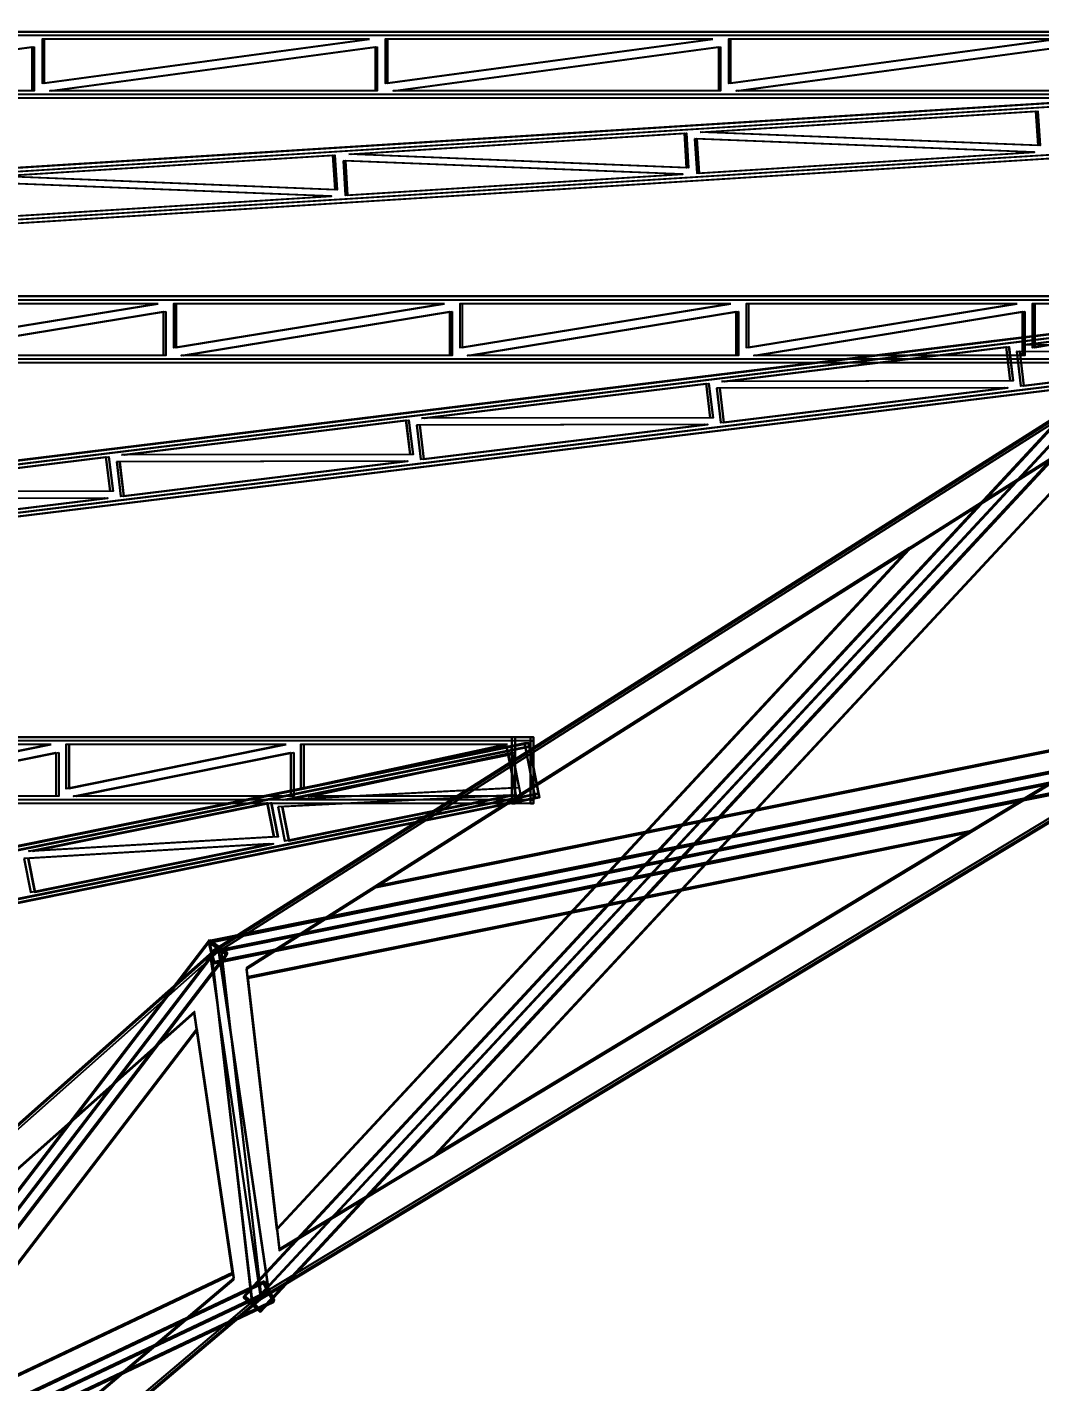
# Model space of a CAD drawing. Header units: millimetres. Extents: x -84906 to 117550, y -3000 to 338000.
# Drawn here: x -15471 to -9979, y 32387 to 39728 of the extents above; entities that cross this region are included whole.
import ezdxf

# ---------------------------------------------------------------- set-up
doc = ezdxf.new("R2010")
doc.units = ezdxf.units.MM
doc.layers.add('D-STR-DIM', color=7, linetype='Continuous', lineweight=13)
doc.layers.add('D-STR-STRC', color=7, linetype='Continuous', lineweight=25)
doc.styles.add('OpenSansCondensed-Light', font='OpenSansCondensed-Light.ttf')
doc.styles.add('TOWER_UNICODE', font='Arial Unicode.ttf')
doc.dimstyles.new('EZDXF', dxfattribs={"dimtxt": 0.25, "dimasz": 0.175, "dimexe": 0.375, "dimexo": 0.125, "dimgap": 0.1, "dimtad": 1, "dimlfac": 100, "dimzin": 12, "dimdsep": 46, "dimtxsty": 'OpenSansCondensed-Light', "dimblk": 'ARCHTICK', "dimcen": 2.5, "dimazin": 3, "dimtfac": 0.5, "dimtmove": 2, "dimatfit": 3})

# ---------------------------------------------------------------- blocks, each defined once
blk = doc.blocks.new('_ARCHTICK')
at = {"color": 0, "linetype": 'BYBLOCK', "const_width": 0.15}
blk.add_lwpolyline([(-0.5, -0.5), (0.5, 0.5)], dxfattribs=at)

msp = doc.modelspace()

# ---------------------------------------------------------------- linework, layer by layer
at = {"layer": 'D-STR-STRC'}
for points in [[(-27131.1, 38238.6), (-4260.1, 39671.9)], [(-27131.1, 38238.6), (-4260.1, 39671.9)], [(-27129.9, 38218.6), (-4258.9, 39652)], [(-27129.9, 38218.6), (-4258.9, 39652)], [(-27118.3, 38238.6), (-4247.4, 39671.9)], [(-27118.3, 38238.6), (-4247.4, 39671.9)], [(-27117.1, 38218.6), (-4246.1, 39652)], [(-27117.1, 38218.6), (-4246.1, 39652)], [(-4250.1, 39702.2), (-26584.6, 39702.2)], [(-4250.1, 39702.2), (-26584.6, 39702.2)], [(-4250.1, 39682.2), (-26584.6, 39682.2)], [(-4250.1, 39682.2), (-26584.6, 39682.2)], [(-4238.7, 39702.2), (-26573.1, 39702.2)], [(-4238.7, 39702.2), (-26573.1, 39702.2)], [(-4238.7, 39682.2), (-26573.1, 39682.2)], [(-4238.7, 39682.2), (-26573.1, 39682.2)], [(-27113.7, 37959.1), (-4242.8, 39392.5)], [(-27113.7, 37959.1), (-4242.8, 39392.5)], [(-27112.5, 37939.2), (-4241.5, 39372.5)], [(-27112.5, 37939.2), (-4241.5, 39372.5)], [(-27100.9, 37959.1), (-4230, 39392.5)], [(-27100.9, 37959.1), (-4230, 39392.5)], [(-27099.7, 37939.2), (-4228.7, 39372.5)], [(-27099.7, 37939.2), (-4228.7, 39372.5)], [(-4250.1, 39362.2), (-26584.6, 39362.2)], [(-4250.1, 39362.2), (-26584.6, 39362.2)], [(-4238.7, 39362.2), (-26573.1, 39362.2)], [(-4238.7, 39362.2), (-26573.1, 39362.2)], [(-4250.1, 39342.2), (-26584.6, 39342.2)], [(-4250.1, 39342.2), (-26584.6, 39342.2)], [(-4238.7, 39342.2), (-26573.1, 39342.2)], [(-4238.7, 39342.2), (-26573.1, 39342.2)], [(-8495.9, 38268.9), (-27122.4, 38268.9)], [(-8495.9, 38268.9), (-27122.4, 38268.9)], [(-8495.9, 38248.9), (-27122.4, 38248.9)], [(-8495.9, 38248.9), (-27122.4, 38248.9)], [(-8481.8, 38268.9), (-27108.4, 38268.9)], [(-8481.8, 38268.9), (-27108.4, 38268.9)], [(-8481.8, 38248.9), (-27108.4, 38248.9)], [(-8481.8, 38248.9), (-27108.4, 38248.9)], [(-28036.6, 35848.9), (-8515.8, 38237.8)], [(-28036.6, 35848.9), (-8515.8, 38237.8)], [(-28034.2, 35829.1), (-8513.4, 38217.9)], [(-28034.2, 35829.1), (-8513.4, 38217.9)], [(-28018.6, 35848.9), (-8497.9, 38237.8)], [(-28018.6, 35848.9), (-8497.9, 38237.8)], [(-28016.2, 35829.1), (-8495.5, 38217.9)], [(-28016.2, 35829.1), (-8495.5, 38217.9)], [(-28003.1, 35570.9), (-8482.3, 37959.8)], [(-28003.1, 35570.9), (-8482.3, 37959.8)], [(-27985.1, 35570.9), (-8464.3, 37959.8)], [(-27985.1, 35570.9), (-8464.3, 37959.8)], [(-28000.7, 35551.1), (-8479.9, 37940)], [(-28000.7, 35551.1), (-8479.9, 37940)], [(-27982.7, 35551.1), (-8461.9, 37940)], [(-27982.7, 35551.1), (-8461.9, 37940)], [(-8495.9, 37928.9), (-27122.4, 37928.9)], [(-8495.9, 37928.9), (-27122.4, 37928.9)], [(-8495.9, 37908.9), (-27122.4, 37908.9)], [(-8495.9, 37908.9), (-27122.4, 37908.9)], [(-8481.8, 37928.9), (-27108.4, 37928.9)], [(-8481.8, 37928.9), (-27108.4, 37928.9)], [(-8481.8, 37908.9), (-27108.4, 37908.9)], [(-8481.8, 37908.9), (-27108.4, 37908.9)], [(-14295.7, 32842.1), (-9674.8, 37810.9)], [(-9674.2, 37815.5), (-14295.1, 32846.7)], [(-14294.5, 32851.3), (-9673.6, 37820.1)], [(-9673, 37824.7), (-14294, 32855.9)], [(-14470.8, 34714.6), (-9628.9, 37779.3)], [(-9628.9, 37779.3), (-14470.8, 34714.6)], [(-14468.5, 34695.5), (-9626.9, 37760.3)], [(-9626.9, 37760.3), (-14468.5, 34695.5)], [(-14205.8, 32765.1), (-9584.8, 37733.9)], [(-9584.3, 37738.5), (-14205.2, 32769.7)], [(-14204.6, 32774.3), (-9583.7, 37743.2)], [(-9583.1, 37747.8), (-14204, 32778.9)], [(-29302.9, 32502.7), (-12774.6, 35847.1)], [(-29302.9, 32502.7), (-12774.6, 35847.1)], [(-29299, 32483), (-12770.8, 35827.5)], [(-29299, 32483), (-12770.8, 35827.5)], [(-29278.2, 32502.7), (-12749.9, 35847.1)], [(-29278.2, 32502.7), (-12749.9, 35847.1)], [(-29274.3, 32483), (-12746.1, 35827.5)], [(-29274.3, 32483), (-12746.1, 35827.5)], [(-12742.2, 35880), (-28018.5, 35880)], [(-12742.2, 35880), (-28018.5, 35880)], [(-12742.2, 35860), (-28018.5, 35860)], [(-12742.2, 35860), (-28018.5, 35860)], [(-12724.5, 35880), (-28000.8, 35880)], [(-12724.5, 35880), (-28000.8, 35880)], [(-12724.5, 35860), (-28000.8, 35860)], [(-12724.5, 35860), (-28000.8, 35860)], [(-12871.4, 35827.5), (-12774.6, 35847.1)], [(-12871.4, 35827.5), (-12774.6, 35847.1)], [(-12846.7, 35827.5), (-12749.9, 35847.1)], [(-12846.7, 35827.5), (-12749.9, 35847.1)], [(-12742.2, 35880), (-12841.7, 35880)], [(-12742.2, 35880), (-12841.7, 35880)], [(-12724.5, 35880), (-12824, 35880)], [(-12724.5, 35880), (-12824, 35880)], [(-9421.9, 35784), (-14484.6, 34763.9)], [(-14484, 34768.5), (-9421.3, 35788.6)], [(-9420.7, 35793.2), (-14483.4, 34773.1)], [(-14482.8, 34777.7), (-9420.1, 35797.8)], [(-14252.1, 32829.5), (-9410.1, 35753.7)], [(-9410.1, 35753.7), (-14252.1, 32829.5)], [(-14458.1, 34656), (-9395.4, 35676.1)], [(-9394.8, 35680.7), (-14457.5, 34660.6)], [(-14456.9, 34665.3), (-9394.2, 35685.3)], [(-14249.9, 32810.5), (-9408, 35734.6)], [(-9408, 35734.6), (-14249.9, 32810.5)], [(-9396, 35671.5), (-14458.7, 34651.4)], [(-29248.9, 32228.1), (-12720.6, 35572.5)], [(-29248.9, 32228.1), (-12720.6, 35572.5)], [(-29245, 32208.5), (-12716.7, 35552.9)], [(-29245, 32208.5), (-12716.7, 35552.9)], [(-29224.1, 32228.1), (-12695.9, 35572.5)], [(-29224.1, 32228.1), (-12695.9, 35572.5)], [(-29220.3, 32208.5), (-12692, 35552.9)], [(-29220.3, 32208.5), (-12692, 35552.9)], [(-12742.2, 35540), (-28018.5, 35540)], [(-12742.2, 35540), (-28018.5, 35540)], [(-12724.5, 35540), (-28000.8, 35540)], [(-12724.5, 35540), (-28000.8, 35540)], [(-12813.5, 35533.3), (-12716.7, 35552.9)], [(-12813.5, 35533.3), (-12716.7, 35552.9)], [(-12788.7, 35533.3), (-12692, 35552.9)], [(-12788.7, 35533.3), (-12692, 35552.9)], [(-12742.2, 35520), (-28018.5, 35520)], [(-12742.2, 35520), (-28018.5, 35520)], [(-12724.5, 35520), (-28000.8, 35520)], [(-12724.5, 35520), (-28000.8, 35520)], [(-12742.2, 35520), (-12841.7, 35520)], [(-12742.2, 35520), (-12841.7, 35520)], [(-12724.5, 35520), (-12824, 35520)], [(-12724.5, 35520), (-12824, 35520)], [(-19268.7, 30456.7), (-14434.9, 34740.4)], [(-14434.9, 34740.4), (-19268.7, 30456.7)], [(-19043.6, 28816.3), (-14484.7, 34767.5)], [(-14483.9, 34772.3), (-19042.8, 28821.1)], [(-19042, 28825.9), (-14483.1, 34777.1)], [(-14482.3, 34781.8), (-19041.2, 28830.6)], [(-14478.9, 34700.7), (-14434.8, 34739.7)], [(-14434.8, 34739.7), (-14478.9, 34700.7)], [(-14478.9, 34700.5), (-14434.8, 34739.5)], [(-14434.8, 34739.5), (-14478.9, 34700.5)], [(-14470.7, 34713.9), (-14420.6, 34745.6)], [(-14420.6, 34745.6), (-14470.7, 34713.9)], [(-14470.7, 34713.7), (-14420.5, 34745.4)], [(-14420.5, 34745.4), (-14470.7, 34713.7)], [(-19265.6, 30437.8), (-14432.1, 34721.5)], [(-14432.1, 34721.5), (-19265.6, 30437.8)], [(-18946.4, 28747.7), (-14387.6, 34698.9)], [(-14386.8, 34703.7), (-18945.7, 28752.5)], [(-18944.9, 28757.3), (-14386, 34708.5)], [(-14385.2, 34713.3), (-18944.1, 28762.1)], [(-14188.5, 32920.2), (-19297.1, 30500.9)], [(-19296.4, 30505.7), (-14187.7, 32925)], [(-14187, 32929.8), (-19295.6, 30510.5)], [(-19294.8, 30515.3), (-14186.2, 32934.5)], [(-18996.9, 28808.1), (-14162.9, 32894.9)], [(-14162.9, 32894.9), (-18996.9, 28808.1)], [(-14134, 32817.4), (-19242.6, 30398.2)], [(-19241.8, 30402.9), (-14133.2, 32822.2)], [(-14132.4, 32827), (-19241, 30407.7)], [(-19240.2, 30412.5), (-14131.6, 32831.8)], [(-18993.8, 28789.2), (-14160.1, 32876)], [(-14160.1, 32876), (-18993.8, 28789.2)], [(-14250, 32811.4), (-14199.9, 32841.6)], [(-14199.9, 32841.6), (-14250, 32811.4)], [(-14250, 32811.1), (-14199.8, 32841.4)], [(-14199.8, 32841.4), (-14250, 32811.1)], [(-14204.3, 32839.6), (-14160.2, 32876.8)], [(-14160.2, 32876.8), (-14204.3, 32839.6)], [(-14204.2, 32839.4), (-14160.2, 32876.6)], [(-14160.2, 32876.6), (-14204.2, 32839.4)]]:
    msp.add_lwpolyline(points, dxfattribs=at)
for points in [[(-27131.1, 38238.6), (-27112.5, 37939.2), (-4241.5, 39372.5), (-4260.1, 39671.9)], [(-27131.1, 38238.6), (-27112.5, 37939.2), (-4241.5, 39372.5), (-4260.1, 39671.9)], [(-27129.7, 38238.6), (-27111.1, 37939.2), (-4240.2, 39372.5), (-4258.8, 39671.9)], [(-27129.7, 38238.6), (-27111.1, 37939.2), (-4240.2, 39372.5), (-4258.8, 39671.9)], [(-27119.7, 38238.6), (-27101.1, 37939.2), (-4230.1, 39372.5), (-4248.7, 39671.9)], [(-27119.7, 38238.6), (-27101.1, 37939.2), (-4230.1, 39372.5), (-4248.7, 39671.9)], [(-27118.3, 38238.6), (-27099.7, 37939.2), (-4228.7, 39372.5), (-4247.4, 39671.9)], [(-27118.3, 38238.6), (-27099.7, 37939.2), (-4228.7, 39372.5), (-4247.4, 39671.9)], [(-4250.1, 39702.2), (-4250.1, 39342.2), (-26584.6, 39342.2), (-26584.6, 39702.2)], [(-4250.1, 39702.2), (-4250.1, 39342.2), (-26584.6, 39342.2), (-26584.6, 39702.2)], [(-4249.1, 39702.2), (-4249.1, 39342.2), (-26583.5, 39342.2), (-26583.5, 39702.2)], [(-4249.1, 39702.2), (-4249.1, 39342.2), (-26583.5, 39342.2), (-26583.5, 39702.2)], [(-4239.8, 39702.2), (-4239.8, 39342.2), (-26574.2, 39342.2), (-26574.2, 39702.2)], [(-4239.8, 39702.2), (-4239.8, 39342.2), (-26574.2, 39342.2), (-26574.2, 39702.2)], [(-4238.7, 39702.2), (-4238.7, 39342.2), (-26573.1, 39342.2), (-26573.1, 39702.2)], [(-4238.7, 39702.2), (-4238.7, 39342.2), (-26573.1, 39342.2), (-26573.1, 39702.2)], [(-13625.5, 39662.2), (-15389.9, 39662.2), (-15389.9, 39424.2)], [(-13625.5, 39662.2), (-15389.9, 39662.2), (-15389.9, 39424.2)], [(-13624.5, 39662.2), (-15388.9, 39662.2), (-15388.9, 39424.2)], [(-13624.5, 39662.2), (-15388.9, 39662.2), (-15388.9, 39424.2)], [(-13615.1, 39662.2), (-15379.5, 39662.2), (-15379.5, 39424.2)], [(-13615.1, 39662.2), (-15379.5, 39662.2), (-15379.5, 39424.2)], [(-13614.1, 39662.2), (-15378.5, 39662.2), (-15378.5, 39424.2)], [(-13614.1, 39662.2), (-15378.5, 39662.2), (-15378.5, 39424.2)], [(-11764.3, 39662.2), (-13528.7, 39662.2), (-13528.7, 39424.2)], [(-11764.3, 39662.2), (-13528.7, 39662.2), (-13528.7, 39424.2)], [(-11763.3, 39662.2), (-13527.7, 39662.2), (-13527.7, 39424.2)], [(-11763.3, 39662.2), (-13527.7, 39662.2), (-13527.7, 39424.2)], [(-11753.9, 39662.2), (-13518.3, 39662.2), (-13518.3, 39424.2)], [(-11753.9, 39662.2), (-13518.3, 39662.2), (-13518.3, 39424.2)], [(-11752.9, 39662.2), (-13517.3, 39662.2), (-13517.3, 39424.2)], [(-11752.9, 39662.2), (-13517.3, 39662.2), (-13517.3, 39424.2)], [(-9903.1, 39662.2), (-11667.5, 39662.2), (-11667.5, 39424.2)], [(-9903.1, 39662.2), (-11667.5, 39662.2), (-11667.5, 39424.2)], [(-9902.1, 39662.2), (-11666.5, 39662.2), (-11666.5, 39424.2)], [(-9902.1, 39662.2), (-11666.5, 39662.2), (-11666.5, 39424.2)], [(-9892.7, 39662.2), (-11657.1, 39662.2), (-11657.1, 39424.2)], [(-9892.7, 39662.2), (-11657.1, 39662.2), (-11657.1, 39424.2)], [(-9891.7, 39662.2), (-11656.1, 39662.2), (-11656.1, 39424.2)], [(-9891.7, 39662.2), (-11656.1, 39662.2), (-11656.1, 39424.2)], [(-15444.8, 39620.2), (-15444.8, 39382.2), (-17209.2, 39382.2)], [(-15444.8, 39620.2), (-15444.8, 39382.2), (-17209.2, 39382.2)], [(-15443.8, 39620.2), (-15443.8, 39382.2), (-17208.2, 39382.2)], [(-15443.8, 39620.2), (-15443.8, 39382.2), (-17208.2, 39382.2)], [(-15434.4, 39620.2), (-15434.4, 39382.2), (-17198.8, 39382.2)], [(-15434.4, 39620.2), (-15434.4, 39382.2), (-17198.8, 39382.2)], [(-15433.4, 39620.2), (-15433.4, 39382.2), (-17197.8, 39382.2)], [(-15433.4, 39620.2), (-15433.4, 39382.2), (-17197.8, 39382.2)], [(-13583.6, 39620.2), (-13583.6, 39382.2), (-15348, 39382.2)], [(-13583.6, 39620.2), (-13583.6, 39382.2), (-15348, 39382.2)], [(-13582.6, 39620.2), (-13582.6, 39382.2), (-15347, 39382.2)], [(-13582.6, 39620.2), (-13582.6, 39382.2), (-15347, 39382.2)], [(-13573.2, 39620.2), (-13573.2, 39382.2), (-15337.6, 39382.2)], [(-13573.2, 39620.2), (-13573.2, 39382.2), (-15337.6, 39382.2)], [(-13572.2, 39620.2), (-13572.2, 39382.2), (-15336.6, 39382.2)], [(-13572.2, 39620.2), (-13572.2, 39382.2), (-15336.6, 39382.2)], [(-11722.4, 39620.2), (-11722.4, 39382.2), (-13486.8, 39382.2)], [(-11722.4, 39620.2), (-11722.4, 39382.2), (-13486.8, 39382.2)], [(-11721.4, 39620.2), (-11721.4, 39382.2), (-13485.8, 39382.2)], [(-11721.4, 39620.2), (-11721.4, 39382.2), (-13485.8, 39382.2)], [(-11712, 39620.2), (-11712, 39382.2), (-13476.4, 39382.2)], [(-11712, 39620.2), (-11712, 39382.2), (-13476.4, 39382.2)], [(-11711, 39620.2), (-11711, 39382.2), (-13475.4, 39382.2)], [(-11711, 39620.2), (-11711, 39382.2), (-13475.4, 39382.2)], [(-9861.2, 39620.2), (-9861.2, 39382.2), (-11625.6, 39382.2)], [(-9861.2, 39620.2), (-9861.2, 39382.2), (-11625.6, 39382.2)], [(-9860.2, 39620.2), (-9860.2, 39382.2), (-11624.6, 39382.2)], [(-9860.2, 39620.2), (-9860.2, 39382.2), (-11624.6, 39382.2)], [(-9850.8, 39620.2), (-9850.8, 39382.2), (-11615.2, 39382.2)], [(-9850.8, 39620.2), (-9850.8, 39382.2), (-11615.2, 39382.2)], [(-9849.8, 39620.2), (-9849.8, 39382.2), (-11614.2, 39382.2)], [(-9849.8, 39620.2), (-9849.8, 39382.2), (-11614.2, 39382.2)], [(-11821.1, 39158), (-10002.7, 39272), (-9991.1, 39085.3)], [(-11821.1, 39158), (-10002.7, 39272), (-9991.1, 39085.3)], [(-11819.8, 39158), (-10001.4, 39272), (-9989.8, 39085.3)], [(-11819.8, 39158), (-10001.4, 39272), (-9989.8, 39085.3)], [(-11809.7, 39158), (-9991.3, 39272), (-9979.7, 39085.3)], [(-11809.7, 39158), (-9991.3, 39272), (-9979.7, 39085.3)], [(-11808.4, 39158), (-9990, 39272), (-9978.4, 39085.3)], [(-11808.4, 39158), (-9990, 39272), (-9978.4, 39085.3)], [(-13727.1, 39038.6), (-11908.7, 39152.5), (-11897, 38965.9)], [(-13727.1, 39038.6), (-11908.7, 39152.5), (-11897, 38965.9)], [(-13725.7, 39038.6), (-11907.3, 39152.5), (-11895.7, 38965.9)], [(-13725.7, 39038.6), (-11907.3, 39152.5), (-11895.7, 38965.9)], [(-13715.7, 39038.6), (-11897.2, 39152.5), (-11885.6, 38965.9)], [(-13715.7, 39038.6), (-11897.2, 39152.5), (-11885.6, 38965.9)], [(-13714.3, 39038.6), (-11895.9, 39152.5), (-11884.3, 38965.9)], [(-13714.3, 39038.6), (-11895.9, 39152.5), (-11884.3, 38965.9)], [(-11851.9, 39123), (-11840.3, 38936.4), (-10021.9, 39050.3)], [(-11851.9, 39123), (-11840.3, 38936.4), (-10021.9, 39050.3)], [(-11850.6, 39123), (-11838.9, 38936.4), (-10020.5, 39050.3)], [(-11850.6, 39123), (-11838.9, 38936.4), (-10020.5, 39050.3)], [(-11840.5, 39123), (-11828.9, 38936.4), (-10010.5, 39050.3)], [(-11840.5, 39123), (-11828.9, 38936.4), (-10010.5, 39050.3)], [(-11839.1, 39123), (-11827.5, 38936.4), (-10009.1, 39050.3)], [(-11839.1, 39123), (-11827.5, 38936.4), (-10009.1, 39050.3)], [(-15633, 38919.1), (-13814.6, 39033.1), (-13803, 38846.4)], [(-15633, 38919.1), (-13814.6, 39033.1), (-13803, 38846.4)], [(-15631.6, 38919.1), (-13813.2, 39033.1), (-13801.6, 38846.4)], [(-15631.6, 38919.1), (-13813.2, 39033.1), (-13801.6, 38846.4)], [(-15621.6, 38919.1), (-13803.2, 39033.1), (-13791.6, 38846.4)], [(-15621.6, 38919.1), (-13803.2, 39033.1), (-13791.6, 38846.4)], [(-15620.2, 38919.1), (-13801.8, 39033.1), (-13790.2, 38846.4)], [(-15620.2, 38919.1), (-13801.8, 39033.1), (-13790.2, 38846.4)], [(-13757.8, 39003.6), (-13746.2, 38816.9), (-11927.8, 38930.9)], [(-13757.8, 39003.6), (-13746.2, 38816.9), (-11927.8, 38930.9)], [(-13756.5, 39003.6), (-13744.9, 38816.9), (-11926.5, 38930.9)], [(-13756.5, 39003.6), (-13744.9, 38816.9), (-11926.5, 38930.9)], [(-13746.4, 39003.6), (-13734.8, 38816.9), (-11916.4, 38930.9)], [(-13746.4, 39003.6), (-13734.8, 38816.9), (-11916.4, 38930.9)], [(-13745.1, 39003.6), (-13733.4, 38816.9), (-11915, 38930.9)], [(-13745.1, 39003.6), (-13733.4, 38816.9), (-11915, 38930.9)], [(-15663.7, 38884.1), (-15652.1, 38697.5), (-13833.7, 38811.4)], [(-15663.7, 38884.1), (-15652.1, 38697.5), (-13833.7, 38811.4)], [(-15662.4, 38884.1), (-15650.8, 38697.5), (-13832.4, 38811.4)], [(-15662.4, 38884.1), (-15650.8, 38697.5), (-13832.4, 38811.4)], [(-15652.3, 38884.1), (-15640.7, 38697.5), (-13822.3, 38811.4)], [(-15652.3, 38884.1), (-15640.7, 38697.5), (-13822.3, 38811.4)], [(-15651, 38884.1), (-15639.4, 38697.5), (-13821, 38811.4)], [(-15651, 38884.1), (-15639.4, 38697.5), (-13821, 38811.4)], [(-8495.9, 38268.9), (-8495.9, 37908.9), (-27122.4, 37908.9), (-27122.4, 38268.9)], [(-8495.9, 38268.9), (-8495.9, 37908.9), (-27122.4, 37908.9), (-27122.4, 38268.9)], [(-8494.7, 38268.9), (-8494.7, 37908.9), (-27121.2, 37908.9), (-27121.2, 38268.9)], [(-8494.7, 38268.9), (-8494.7, 37908.9), (-27121.2, 37908.9), (-27121.2, 38268.9)], [(-8483.1, 38268.9), (-8483.1, 37908.9), (-27109.6, 37908.9), (-27109.6, 38268.9)], [(-8483.1, 38268.9), (-8483.1, 37908.9), (-27109.6, 37908.9), (-27109.6, 38268.9)], [(-8481.8, 38268.9), (-8481.8, 37908.9), (-27108.4, 37908.9), (-27108.4, 38268.9)], [(-8481.8, 38268.9), (-8481.8, 37908.9), (-27108.4, 37908.9), (-27108.4, 38268.9)], [(-28036.6, 35848.9), (-28000.7, 35551.1), (-8479.9, 37940), (-8515.8, 38237.8)], [(-28036.6, 35848.9), (-28000.7, 35551.1), (-8479.9, 37940), (-8515.8, 38237.8)], [(-28034.7, 35848.9), (-27998.8, 35551.1), (-8478, 37940), (-8513.9, 38237.8)], [(-28034.7, 35848.9), (-27998.8, 35551.1), (-8478, 37940), (-8513.9, 38237.8)], [(-28020.5, 35848.9), (-27984.6, 35551.1), (-8463.9, 37940), (-8499.8, 38237.8)], [(-28020.5, 35848.9), (-27984.6, 35551.1), (-8463.9, 37940), (-8499.8, 38237.8)], [(-28018.6, 35848.9), (-27982.7, 35551.1), (-8461.9, 37940), (-8497.9, 38237.8)], [(-28018.6, 35848.9), (-27982.7, 35551.1), (-8461.9, 37940), (-8497.9, 38237.8)], [(-14774.1, 38228.9), (-16229.6, 38228.9), (-16229.6, 37990.9)], [(-14774.1, 38228.9), (-16229.6, 38228.9), (-16229.6, 37990.9)], [(-14772.8, 38228.9), (-16228.3, 38228.9), (-16228.3, 37990.9)], [(-14772.8, 38228.9), (-16228.3, 38228.9), (-16228.3, 37990.9)], [(-14761.2, 38228.9), (-16216.7, 38228.9), (-16216.7, 37990.9)], [(-14761.2, 38228.9), (-16216.7, 38228.9), (-16216.7, 37990.9)], [(-14760, 38228.9), (-16215.5, 38228.9), (-16215.5, 37990.9)], [(-14760, 38228.9), (-16215.5, 38228.9), (-16215.5, 37990.9)], [(-14732.2, 38186.9), (-14732.2, 37948.9), (-16187.7, 37948.9)], [(-14732.2, 38186.9), (-14732.2, 37948.9), (-16187.7, 37948.9)], [(-14730.9, 38186.9), (-14730.9, 37948.9), (-16186.4, 37948.9)], [(-14730.9, 38186.9), (-14730.9, 37948.9), (-16186.4, 37948.9)], [(-14719.3, 38186.9), (-14719.3, 37948.9), (-16174.9, 37948.9)], [(-14719.3, 38186.9), (-14719.3, 37948.9), (-16174.9, 37948.9)], [(-14718.1, 38186.9), (-14718.1, 37948.9), (-16173.6, 37948.9)], [(-14718.1, 38186.9), (-14718.1, 37948.9), (-16173.6, 37948.9)], [(-13221.8, 38228.9), (-14677.4, 38228.9), (-14677.4, 37990.9)], [(-13221.8, 38228.9), (-14677.4, 38228.9), (-14677.4, 37990.9)], [(-13220.6, 38228.9), (-14676.1, 38228.9), (-14676.1, 37990.9)], [(-13220.6, 38228.9), (-14676.1, 38228.9), (-14676.1, 37990.9)], [(-13209, 38228.9), (-14664.5, 38228.9), (-14664.5, 37990.9)], [(-13209, 38228.9), (-14664.5, 38228.9), (-14664.5, 37990.9)], [(-13207.8, 38228.9), (-14663.3, 38228.9), (-14663.3, 37990.9)], [(-13207.8, 38228.9), (-14663.3, 38228.9), (-14663.3, 37990.9)], [(-13180, 38186.9), (-13180, 37948.9), (-14635.5, 37948.9)], [(-13180, 38186.9), (-13180, 37948.9), (-14635.5, 37948.9)], [(-13178.7, 38186.9), (-13178.7, 37948.9), (-14634.2, 37948.9)], [(-13178.7, 38186.9), (-13178.7, 37948.9), (-14634.2, 37948.9)], [(-13167.1, 38186.9), (-13167.1, 37948.9), (-14622.6, 37948.9)], [(-13167.1, 38186.9), (-13167.1, 37948.9), (-14622.6, 37948.9)], [(-13165.9, 38186.9), (-13165.9, 37948.9), (-14621.4, 37948.9)], [(-13165.9, 38186.9), (-13165.9, 37948.9), (-14621.4, 37948.9)], [(-11669.6, 38228.9), (-13125.1, 38228.9), (-13125.1, 37990.9)], [(-11669.6, 38228.9), (-13125.1, 38228.9), (-13125.1, 37990.9)], [(-11668.4, 38228.9), (-13123.9, 38228.9), (-13123.9, 37990.9)], [(-11668.4, 38228.9), (-13123.9, 38228.9), (-13123.9, 37990.9)], [(-11656.8, 38228.9), (-13112.3, 38228.9), (-13112.3, 37990.9)], [(-11656.8, 38228.9), (-13112.3, 38228.9), (-13112.3, 37990.9)], [(-11655.5, 38228.9), (-13111.1, 38228.9), (-13111.1, 37990.9)], [(-11655.5, 38228.9), (-13111.1, 38228.9), (-13111.1, 37990.9)], [(-11627.8, 38186.9), (-11627.8, 37948.9), (-13083.3, 37948.9)], [(-11627.8, 38186.9), (-11627.8, 37948.9), (-13083.3, 37948.9)], [(-11626.5, 38186.9), (-11626.5, 37948.9), (-13082, 37948.9)], [(-11626.5, 38186.9), (-11626.5, 37948.9), (-13082, 37948.9)], [(-11614.9, 38186.9), (-11614.9, 37948.9), (-13070.4, 37948.9)], [(-11614.9, 38186.9), (-11614.9, 37948.9), (-13070.4, 37948.9)], [(-11613.7, 38186.9), (-11613.7, 37948.9), (-13069.2, 37948.9)], [(-11613.7, 38186.9), (-11613.7, 37948.9), (-13069.2, 37948.9)], [(-10117.4, 38228.9), (-11572.9, 38228.9), (-11572.9, 37990.9)], [(-10117.4, 38228.9), (-11572.9, 38228.9), (-11572.9, 37990.9)], [(-10116.2, 38228.9), (-11571.7, 38228.9), (-11571.7, 37990.9)], [(-10116.2, 38228.9), (-11571.7, 38228.9), (-11571.7, 37990.9)], [(-10104.6, 38228.9), (-11560.1, 38228.9), (-11560.1, 37990.9)], [(-10104.6, 38228.9), (-11560.1, 38228.9), (-11560.1, 37990.9)], [(-10103.3, 38228.9), (-11558.8, 38228.9), (-11558.8, 37990.9)], [(-10103.3, 38228.9), (-11558.8, 38228.9), (-11558.8, 37990.9)], [(-10075.6, 38186.9), (-10075.6, 37948.9), (-11531.1, 37948.9)], [(-10075.6, 38186.9), (-10075.6, 37948.9), (-11531.1, 37948.9)], [(-10074.3, 38186.9), (-10074.3, 37948.9), (-11529.8, 37948.9)], [(-10074.3, 38186.9), (-10074.3, 37948.9), (-11529.8, 37948.9)], [(-10062.7, 38186.9), (-10062.7, 37948.9), (-11518.2, 37948.9)], [(-10062.7, 38186.9), (-10062.7, 37948.9), (-11518.2, 37948.9)], [(-10061.5, 38186.9), (-10061.5, 37948.9), (-11517, 37948.9)], [(-10061.5, 38186.9), (-10061.5, 37948.9), (-11517, 37948.9)], [(-10078.2, 38006.3), (-8609.6, 38186), (-8587.2, 38000.4)], [(-10078.2, 38006.3), (-8609.6, 38186), (-8587.2, 38000.4)], [(-10076.2, 38006.3), (-8607.7, 38186), (-8585.3, 38000.4)], [(-10076.2, 38006.3), (-8607.7, 38186), (-8585.3, 38000.4)], [(-10062.1, 38006.3), (-8593.5, 38186), (-8571.2, 38000.4)], [(-10062.1, 38006.3), (-8593.5, 38186), (-8571.2, 38000.4)], [(-10060.2, 38006.3), (-8591.6, 38186), (-8569.2, 38000.4)], [(-10060.2, 38006.3), (-8591.6, 38186), (-8569.2, 38000.4)], [(-8637.5, 38228.9), (-10020.7, 38228.9), (-10020.7, 37990.9)], [(-8637.5, 38228.9), (-10020.7, 38228.9), (-10020.7, 37990.9)], [(-8636.2, 38228.9), (-10019.5, 38228.9), (-10019.5, 37990.9)], [(-8636.2, 38228.9), (-10019.5, 38228.9), (-10019.5, 37990.9)], [(-8624.7, 38228.9), (-10007.9, 38228.9), (-10007.9, 37990.9)], [(-8624.7, 38228.9), (-10007.9, 38228.9), (-10007.9, 37990.9)], [(-8623.4, 38228.9), (-10006.6, 38228.9), (-10006.6, 37990.9)], [(-8623.4, 38228.9), (-10006.6, 38228.9), (-10006.6, 37990.9)], [(-11704.9, 37807.2), (-10164.9, 37995.7), (-10142.5, 37810.1)], [(-11704.9, 37807.2), (-10164.9, 37995.7), (-10142.5, 37810.1)], [(-11703, 37807.2), (-10163, 37995.7), (-10140.6, 37810.1)], [(-11703, 37807.2), (-10163, 37995.7), (-10140.6, 37810.1)], [(-11688.8, 37807.2), (-10148.8, 37995.7), (-10126.4, 37810.1)], [(-11688.8, 37807.2), (-10148.8, 37995.7), (-10126.4, 37810.1)], [(-11686.9, 37807.2), (-10146.9, 37995.7), (-10124.5, 37810.1)], [(-11686.9, 37807.2), (-10146.9, 37995.7), (-10124.5, 37810.1)], [(-10106.7, 37969.6), (-10084.3, 37783.9), (-8615.8, 37963.7)], [(-10106.7, 37969.6), (-10084.3, 37783.9), (-8615.8, 37963.7)], [(-10104.8, 37969.6), (-10082.4, 37783.9), (-8613.9, 37963.7)], [(-10104.8, 37969.6), (-10082.4, 37783.9), (-8613.9, 37963.7)], [(-10090.7, 37969.6), (-10068.3, 37783.9), (-8599.7, 37963.7)], [(-10090.7, 37969.6), (-10068.3, 37783.9), (-8599.7, 37963.7)], [(-10088.7, 37969.6), (-10066.4, 37783.9), (-8597.8, 37963.7)], [(-10088.7, 37969.6), (-10066.4, 37783.9), (-8597.8, 37963.7)], [(-9408.6, 35730.1), (-9629.5, 37774.8), (-14471.4, 34710)], [(-14250.4, 32805.8), (-14471.3, 34709.9), (-9629.5, 37774.7)], [(-14470.8, 34714.6), (-9408, 35734.6), (-9628.9, 37779.3)], [(-14249.9, 32810.5), (-14470.8, 34714.6), (-9628.9, 37779.3)], [(-9628.9, 37779.3), (-14249.9, 32810.5), (-14470.8, 34714.6)], [(-9408, 35734.6), (-9628.9, 37779.3), (-14470.8, 34714.6)], [(-9628.4, 37784), (-14249.3, 32815.1), (-14470.2, 34719.2)], [(-14470.2, 34719.1), (-9407.5, 35739.2), (-9628.3, 37783.9)], [(-14250.5, 32805.9), (-9629.6, 37774.8), (-9408.7, 35730.1)], [(-14249.9, 32810.5), (-9628.9, 37779.3), (-9408, 35734.6)], [(-9628.9, 37779.3), (-9408, 35734.6), (-14249.9, 32810.5)], [(-9628.3, 37783.9), (-9407.4, 35739.2), (-14249.2, 32815.1)], [(-13331.6, 37608.2), (-11791.6, 37796.6), (-11769.2, 37611)], [(-13331.6, 37608.2), (-11791.6, 37796.6), (-11769.2, 37611)], [(-13329.7, 37608.2), (-11789.7, 37796.6), (-11767.3, 37611)], [(-13329.7, 37608.2), (-11789.7, 37796.6), (-11767.3, 37611)], [(-13315.6, 37608.2), (-11775.5, 37796.6), (-11753.2, 37611)], [(-13315.6, 37608.2), (-11775.5, 37796.6), (-11753.2, 37611)], [(-13313.6, 37608.2), (-11773.6, 37796.6), (-11751.2, 37611)], [(-13313.6, 37608.2), (-11773.6, 37796.6), (-11751.2, 37611)], [(-11733.5, 37770.5), (-11711.1, 37584.9), (-10171.1, 37773.3)], [(-11733.5, 37770.5), (-11711.1, 37584.9), (-10171.1, 37773.3)], [(-11731.5, 37770.5), (-11709.1, 37584.9), (-10169.1, 37773.3)], [(-11731.5, 37770.5), (-11709.1, 37584.9), (-10169.1, 37773.3)], [(-11717.4, 37770.5), (-11695, 37584.9), (-10155, 37773.3)], [(-11717.4, 37770.5), (-11695, 37584.9), (-10155, 37773.3)], [(-11715.5, 37770.5), (-11693.1, 37584.9), (-10153.1, 37773.3)], [(-11715.5, 37770.5), (-11693.1, 37584.9), (-10153.1, 37773.3)], [(-14958.3, 37409.1), (-13418.3, 37597.5), (-13396, 37411.9)], [(-14958.3, 37409.1), (-13418.3, 37597.5), (-13396, 37411.9)], [(-14956.4, 37409.1), (-13416.4, 37597.5), (-13394, 37411.9)], [(-14956.4, 37409.1), (-13416.4, 37597.5), (-13394, 37411.9)], [(-14942.3, 37409.1), (-13402.3, 37597.5), (-13379.9, 37411.9)], [(-14942.3, 37409.1), (-13402.3, 37597.5), (-13379.9, 37411.9)], [(-14940.4, 37409.1), (-13400.4, 37597.5), (-13378, 37411.9)], [(-14940.4, 37409.1), (-13400.4, 37597.5), (-13378, 37411.9)], [(-13360.2, 37571.4), (-13337.8, 37385.8), (-11797.8, 37574.2)], [(-13360.2, 37571.4), (-13337.8, 37385.8), (-11797.8, 37574.2)], [(-13358.3, 37571.4), (-13335.9, 37385.8), (-11795.9, 37574.2)], [(-13358.3, 37571.4), (-13335.9, 37385.8), (-11795.9, 37574.2)], [(-13344.1, 37571.4), (-13321.7, 37385.8), (-11781.7, 37574.2)], [(-13344.1, 37571.4), (-13321.7, 37385.8), (-11781.7, 37574.2)], [(-13342.2, 37571.4), (-13319.8, 37385.8), (-11779.8, 37574.2)], [(-13342.2, 37571.4), (-13319.8, 37385.8), (-11779.8, 37574.2)], [(-9604.1, 35867.4), (-9777.6, 37473.3), (-13580.4, 35066.2)], [(-13579.8, 35070.8), (-9603.5, 35871.9), (-9777, 37477.9)], [(-9603.5, 35871.9), (-9777, 37477.9), (-13579.8, 35070.8)], [(-13579.2, 35075.3), (-9602.9, 35876.5), (-9776.4, 37482.4)], [(-16585.1, 37210), (-15045.1, 37398.5), (-15022.7, 37212.8)], [(-16585.1, 37210), (-15045.1, 37398.5), (-15022.7, 37212.8)], [(-16583.2, 37210), (-15043.2, 37398.5), (-15020.8, 37212.8)], [(-16583.2, 37210), (-15043.2, 37398.5), (-15020.8, 37212.8)], [(-16569, 37210), (-15029, 37398.5), (-15006.6, 37212.8)], [(-16569, 37210), (-15029, 37398.5), (-15006.6, 37212.8)], [(-16567.1, 37210), (-15027.1, 37398.5), (-15004.7, 37212.8)], [(-16567.1, 37210), (-15027.1, 37398.5), (-15004.7, 37212.8)], [(-14986.9, 37372.3), (-14964.5, 37186.7), (-13424.5, 37375.2)], [(-14986.9, 37372.3), (-14964.5, 37186.7), (-13424.5, 37375.2)], [(-14985, 37372.3), (-14962.6, 37186.7), (-13422.6, 37375.2)], [(-14985, 37372.3), (-14962.6, 37186.7), (-13422.6, 37375.2)], [(-14970.9, 37372.3), (-14948.5, 37186.7), (-13408.5, 37375.2)], [(-14970.9, 37372.3), (-14948.5, 37186.7), (-13408.5, 37375.2)], [(-14968.9, 37372.3), (-14946.5, 37186.7), (-13406.5, 37375.2)], [(-14968.9, 37372.3), (-14946.5, 37186.7), (-13406.5, 37375.2)], [(-13262.7, 33607.4), (-9766.1, 37367.2), (-9599, 35820.1)], [(-13262.1, 33612), (-9765.5, 37371.8), (-9598.4, 35824.6)], [(-9765.5, 37371.8), (-9598.4, 35824.6), (-13262.1, 33612)], [(-9764.9, 37376.4), (-9597.7, 35829.2), (-13261.5, 33616.6)], [(-16613.6, 37173.3), (-16591.3, 36987.6), (-15051.3, 37176.1)], [(-16613.6, 37173.3), (-16591.3, 36987.6), (-15051.3, 37176.1)], [(-16611.7, 37173.3), (-16589.3, 36987.6), (-15049.3, 37176.1)], [(-16611.7, 37173.3), (-16589.3, 36987.6), (-15049.3, 37176.1)], [(-16597.6, 37173.3), (-16575.2, 36987.6), (-15035.2, 37176.1)], [(-16597.6, 37173.3), (-16575.2, 36987.6), (-15035.2, 37176.1)], [(-16595.7, 37173.3), (-16573.3, 36987.6), (-15033.3, 37176.1)], [(-16595.7, 37173.3), (-16573.3, 36987.6), (-15033.3, 37176.1)], [(-14116.5, 33210.1), (-14280.4, 34623.3), (-10687, 36897.9)], [(-14116, 33214.8), (-14279.9, 34627.9), (-10686.4, 36902.5)], [(-10686.4, 36902.5), (-14116, 33214.8), (-14279.9, 34627.9)], [(-10685.9, 36907.2), (-14115.4, 33219.4), (-14279.4, 34632.6)], [(-29302.9, 32502.7), (-29245, 32208.5), (-12716.7, 35552.9), (-12774.6, 35847.1)], [(-29302.9, 32502.7), (-29245, 32208.5), (-12716.7, 35552.9), (-12774.6, 35847.1)], [(-29300.3, 32502.7), (-29242.4, 32208.5), (-12714.1, 35552.9), (-12772, 35847.1)], [(-29300.3, 32502.7), (-29242.4, 32208.5), (-12714.1, 35552.9), (-12772, 35847.1)], [(-29280.8, 32502.7), (-29222.9, 32208.5), (-12694.7, 35552.9), (-12752.6, 35847.1)], [(-29280.8, 32502.7), (-29222.9, 32208.5), (-12694.7, 35552.9), (-12752.6, 35847.1)], [(-29278.2, 32502.7), (-29220.3, 32208.5), (-12692, 35552.9), (-12749.9, 35847.1)], [(-29278.2, 32502.7), (-29220.3, 32208.5), (-12692, 35552.9), (-12749.9, 35847.1)], [(-12742.2, 35880), (-12742.2, 35520), (-28018.5, 35520), (-28018.5, 35880)], [(-12742.2, 35880), (-12742.2, 35520), (-28018.5, 35520), (-28018.5, 35880)], [(-12740.6, 35880), (-12740.6, 35520), (-28016.9, 35520), (-28016.9, 35880)], [(-12740.6, 35880), (-12740.6, 35520), (-28016.9, 35520), (-28016.9, 35880)], [(-12726.1, 35880), (-12726.1, 35520), (-28002.4, 35520), (-28002.4, 35880)], [(-12726.1, 35880), (-12726.1, 35520), (-28002.4, 35520), (-28002.4, 35880)], [(-12724.5, 35880), (-12724.5, 35520), (-28000.8, 35520), (-28000.8, 35880)], [(-12724.5, 35880), (-12724.5, 35520), (-28000.8, 35520), (-28000.8, 35880)], [(-15357.4, 35840), (-16533.9, 35840), (-16533.9, 35602)], [(-15357.4, 35840), (-16533.9, 35840), (-16533.9, 35602)], [(-15355.8, 35840), (-16532.3, 35840), (-16532.3, 35602)], [(-15355.8, 35840), (-16532.3, 35840), (-16532.3, 35602)], [(-15341.3, 35840), (-16517.8, 35840), (-16517.8, 35602)], [(-15341.3, 35840), (-16517.8, 35840), (-16517.8, 35602)], [(-15339.7, 35840), (-16516.2, 35840), (-16516.2, 35602)], [(-15339.7, 35840), (-16516.2, 35840), (-16516.2, 35602)], [(-14084.4, 35840), (-15260.9, 35840), (-15260.9, 35602)], [(-14084.4, 35840), (-15260.9, 35840), (-15260.9, 35602)], [(-14082.8, 35840), (-15259.3, 35840), (-15259.3, 35602)], [(-14082.8, 35840), (-15259.3, 35840), (-15259.3, 35602)], [(-14068.2, 35840), (-15244.7, 35840), (-15244.7, 35602)], [(-14068.2, 35840), (-15244.7, 35840), (-15244.7, 35602)], [(-14066.7, 35840), (-15243.2, 35840), (-15243.2, 35602)], [(-14066.7, 35840), (-15243.2, 35840), (-15243.2, 35602)], [(-12883.5, 35840), (-13987.8, 35840), (-13987.8, 35602)], [(-12883.5, 35840), (-13987.8, 35840), (-13987.8, 35602)], [(-12881.9, 35840), (-13986.3, 35840), (-13986.3, 35602)], [(-12881.9, 35840), (-13986.3, 35840), (-13986.3, 35602)], [(-12867.4, 35840), (-13971.7, 35840), (-13971.7, 35602)], [(-12867.4, 35840), (-13971.7, 35840), (-13971.7, 35602)], [(-12865.8, 35840), (-13970.1, 35840), (-13970.1, 35602)], [(-12865.8, 35840), (-13970.1, 35840), (-13970.1, 35602)], [(-12871.4, 35827.5), (-12846.7, 35827.5), (-12788.7, 35533.3), (-12813.5, 35533.3)], [(-12846.7, 35827.5), (-12871.4, 35827.5), (-12813.5, 35533.3), (-12788.7, 35533.3)], [(-12824, 35880), (-12841.7, 35880), (-12841.7, 35520), (-12824, 35520)], [(-12841.7, 35880), (-12824, 35880), (-12824, 35520), (-12841.7, 35520)], [(-12774.6, 35847.1), (-12749.9, 35847.1), (-12746.1, 35827.5), (-12770.8, 35827.5)], [(-12774.6, 35847.1), (-12749.9, 35847.1), (-12692, 35552.9), (-12716.7, 35552.9)], [(-12749.9, 35847.1), (-12774.6, 35847.1), (-12770.8, 35827.5), (-12746.1, 35827.5)], [(-12749.9, 35847.1), (-12774.6, 35847.1), (-12716.7, 35552.9), (-12692, 35552.9)], [(-12724.5, 35880), (-12742.2, 35880), (-12742.2, 35860), (-12724.5, 35860)], [(-12724.5, 35880), (-12742.2, 35880), (-12742.2, 35520), (-12724.5, 35520)], [(-12742.2, 35880), (-12724.5, 35880), (-12724.5, 35860), (-12742.2, 35860)], [(-12742.2, 35880), (-12724.5, 35880), (-12724.5, 35520), (-12742.2, 35520)], [(-15315.6, 35798), (-15315.6, 35560), (-16492.1, 35560)], [(-15315.6, 35798), (-15315.6, 35560), (-16492.1, 35560)], [(-15314, 35798), (-15314, 35560), (-16490.5, 35560)], [(-15314, 35798), (-15314, 35560), (-16490.5, 35560)], [(-15299.5, 35798), (-15299.5, 35560), (-16476, 35560)], [(-15299.5, 35798), (-15299.5, 35560), (-16476, 35560)], [(-15297.9, 35798), (-15297.9, 35560), (-16474.4, 35560)], [(-15297.9, 35798), (-15297.9, 35560), (-16474.4, 35560)], [(-14042.6, 35798), (-14042.6, 35560), (-15219.1, 35560)], [(-14042.6, 35798), (-14042.6, 35560), (-15219.1, 35560)], [(-14041, 35798), (-14041, 35560), (-15217.5, 35560)], [(-14041, 35798), (-14041, 35560), (-15217.5, 35560)], [(-14026.5, 35798), (-14026.5, 35560), (-15202.9, 35560)], [(-14026.5, 35798), (-14026.5, 35560), (-15202.9, 35560)], [(-14024.9, 35798), (-14024.9, 35560), (-15201.4, 35560)], [(-14024.9, 35798), (-14024.9, 35560), (-15201.4, 35560)], [(-14085.8, 35541), (-12863.7, 35788.3), (-12827.6, 35604.9)], [(-14085.8, 35541), (-12863.7, 35788.3), (-12827.6, 35604.9)], [(-14083.1, 35541), (-12861, 35788.3), (-12824.9, 35604.9)], [(-14083.1, 35541), (-12861, 35788.3), (-12824.9, 35604.9)], [(-14063.7, 35541), (-12841.6, 35788.3), (-12805.5, 35604.9)], [(-14063.7, 35541), (-12841.6, 35788.3), (-12805.5, 35604.9)], [(-14061, 35541), (-12838.9, 35788.3), (-12802.8, 35604.9)], [(-14061, 35541), (-12838.9, 35788.3), (-12802.8, 35604.9)], [(-12841.7, 35798), (-12841.7, 35560), (-13946, 35560)], [(-12841.7, 35798), (-12841.7, 35560), (-13946, 35560)], [(-12840.1, 35798), (-12840.1, 35560), (-13944.5, 35560)], [(-12840.1, 35798), (-12840.1, 35560), (-13944.5, 35560)], [(-12825.6, 35798), (-12825.6, 35560), (-13929.9, 35560)], [(-12825.6, 35798), (-12825.6, 35560), (-13929.9, 35560)], [(-12824, 35798), (-12824, 35560), (-13928.3, 35560)], [(-12824, 35798), (-12824, 35560), (-13928.3, 35560)], [(-9408.6, 35730), (-14471.3, 34709.9), (-14250.5, 32805.8)], [(-14470.8, 34714.6), (-14249.9, 32810.5), (-9408, 35734.6)], [(-9408, 35734.6), (-14470.8, 34714.6), (-14249.9, 32810.5)], [(-14470.2, 34719.2), (-14249.3, 32815.1), (-9407.5, 35739.3)], [(-14111.3, 35502.2), (-14075.2, 35318.8), (-12853.1, 35566.1)], [(-14111.3, 35502.2), (-14075.2, 35318.8), (-12853.1, 35566.1)], [(-14108.7, 35502.2), (-14072.6, 35318.8), (-12850.5, 35566.1)], [(-14108.7, 35502.2), (-14072.6, 35318.8), (-12850.5, 35566.1)], [(-14089.2, 35502.2), (-14053.1, 35318.8), (-12831, 35566.1)], [(-14089.2, 35502.2), (-14053.1, 35318.8), (-12831, 35566.1)], [(-14086.6, 35502.2), (-14050.5, 35318.8), (-12828.4, 35566.1)], [(-14086.6, 35502.2), (-14050.5, 35318.8), (-12828.4, 35566.1)], [(-12724.5, 35540), (-12742.2, 35540), (-12742.2, 35520), (-12724.5, 35520)], [(-12742.2, 35540), (-12724.5, 35540), (-12724.5, 35520), (-12742.2, 35520)], [(-12720.6, 35572.5), (-12695.9, 35572.5), (-12692, 35552.9), (-12716.7, 35552.9)], [(-12695.9, 35572.5), (-12720.6, 35572.5), (-12716.7, 35552.9), (-12692, 35552.9)], [(-15463.1, 35262.3), (-14170.9, 35523.8), (-14134.8, 35340.4)], [(-15463.1, 35262.3), (-14170.9, 35523.8), (-14134.8, 35340.4)], [(-15460.5, 35262.3), (-14168.2, 35523.8), (-14132.1, 35340.4)], [(-15460.5, 35262.3), (-14168.2, 35523.8), (-14132.1, 35340.4)], [(-15441, 35262.3), (-14148.8, 35523.8), (-14112.7, 35340.4)], [(-15441, 35262.3), (-14148.8, 35523.8), (-14112.7, 35340.4)], [(-15438.4, 35262.3), (-14146.2, 35523.8), (-14110.1, 35340.4)], [(-15438.4, 35262.3), (-14146.2, 35523.8), (-14110.1, 35340.4)], [(-10355.3, 35362.9), (-14274.7, 34573.2), (-14103.7, 33099.1)], [(-14274.1, 34577.8), (-14103.1, 33103.7), (-10354.8, 35367.5)], [(-10354.8, 35367.5), (-14274.1, 34577.8), (-14103.1, 33103.7)], [(-14273.5, 34582.5), (-14102.6, 33108.4), (-10354.2, 35372.2)], [(-15488.7, 35223.5), (-15452.6, 35040.1), (-14160.3, 35301.6)], [(-15488.7, 35223.5), (-15452.6, 35040.1), (-14160.3, 35301.6)], [(-15486, 35223.5), (-15449.9, 35040.1), (-14157.7, 35301.6)], [(-15486, 35223.5), (-15449.9, 35040.1), (-14157.7, 35301.6)], [(-15466.6, 35223.5), (-15430.5, 35040.1), (-14138.3, 35301.6)], [(-15466.6, 35223.5), (-15430.5, 35040.1), (-14138.3, 35301.6)], [(-15464, 35223.5), (-15427.9, 35040.1), (-14135.6, 35301.6)], [(-15464, 35223.5), (-15427.9, 35040.1), (-14135.6, 35301.6)], [(-18994.6, 28784.4), (-19269.5, 30451.9), (-14435.7, 34735.6)], [(-14160.9, 32871.2), (-14435.7, 34735.6), (-19269.5, 30451.9)], [(-19268.7, 30456.7), (-14160.1, 32876), (-14434.9, 34740.4)], [(-18993.8, 28789.2), (-19268.7, 30456.7), (-14434.9, 34740.4)], [(-14434.9, 34740.4), (-18993.8, 28789.2), (-19268.7, 30456.7)], [(-14160.1, 32876), (-14434.9, 34740.4), (-19268.7, 30456.7)], [(-19267.9, 30461.5), (-14159.3, 32880.8), (-14434.1, 34745.2)], [(-14434.1, 34745.2), (-18993, 28794), (-19267.9, 30461.5)], [(-18994.6, 28784.4), (-14435.7, 34735.6), (-14160.9, 32871.2)], [(-18993.8, 28789.2), (-14434.9, 34740.4), (-14160.1, 32876)], [(-14434.9, 34740.4), (-14160.1, 32876), (-18993.8, 28789.2)], [(-14434.1, 34745.2), (-14159.3, 32880.8), (-18993, 28794)], [(-14387.6, 34698.9), (-14484.7, 34767.5), (-14483.1, 34777.1), (-14386, 34708.5)], [(-14458.7, 34651.4), (-14484.6, 34763.9), (-14483.4, 34773.1), (-14457.5, 34660.6)], [(-14482.8, 34777.7), (-14456.9, 34665.3), (-14458.1, 34656), (-14484, 34768.5)], [(-14482.3, 34781.8), (-14385.2, 34713.3), (-14386.8, 34703.7), (-14483.9, 34772.3)], [(-14432.1, 34721.5), (-14432.1, 34721.5), (-14434.9, 34740.4), (-14434.9, 34740.4)], [(-14432.1, 34721.5), (-14432.1, 34721.5), (-14434.9, 34740.4), (-14434.9, 34740.4)], [(-14160.2, 32876.6), (-14160.2, 32876.8), (-14434.8, 34739.7), (-14434.8, 34739.5)], [(-14160.2, 32876.6), (-14160.2, 32876.8), (-14434.8, 34739.7), (-14434.8, 34739.5)], [(-14199.8, 32841.4), (-14199.9, 32841.6), (-14420.6, 34745.6), (-14420.5, 34745.4)], [(-14199.8, 32841.4), (-14199.9, 32841.6), (-14420.6, 34745.6), (-14420.5, 34745.4)], [(-14204.2, 32839.4), (-14204.3, 32839.6), (-14478.9, 34700.7), (-14478.9, 34700.5)], [(-14204.2, 32839.4), (-14204.3, 32839.6), (-14478.9, 34700.7), (-14478.9, 34700.5)], [(-14468.5, 34695.5), (-14468.5, 34695.5), (-14470.8, 34714.6), (-14470.8, 34714.6)], [(-14468.5, 34695.5), (-14468.5, 34695.5), (-14470.8, 34714.6), (-14470.8, 34714.6)], [(-14250, 32811.1), (-14250, 32811.4), (-14470.7, 34713.9), (-14470.7, 34713.7)], [(-14250, 32811.1), (-14250, 32811.4), (-14470.7, 34713.9), (-14470.7, 34713.7)], [(-14356.8, 32971.3), (-14565.2, 34384.8), (-18229.9, 31137.1)], [(-18229.1, 31141.9), (-14356, 32976.1), (-14564.4, 34389.6)], [(-14356, 32976.1), (-14564.4, 34389.6), (-18229.1, 31141.9)], [(-18228.3, 31146.7), (-14355.2, 32980.9), (-14563.6, 34394.4)], [(-17855.1, 29978.9), (-14551.4, 34291.6), (-14352.2, 32940.5)], [(-17854.3, 29983.7), (-14550.6, 34296.4), (-14351.4, 32945.3)], [(-14550.6, 34296.4), (-14351.4, 32945.3), (-17854.3, 29983.7)], [(-14549.8, 34301.2), (-14350.7, 32950.1), (-17853.5, 29988.5)], [(-14134, 32817.4), (-14188.5, 32920.2), (-14187, 32929.8), (-14132.4, 32827)], [(-14186.2, 32934.5), (-14131.6, 32831.8), (-14133.2, 32822.2), (-14187.7, 32925)], [(-14162.9, 32894.9), (-14162.9, 32894.9), (-14160.1, 32876), (-14160.1, 32876)], [(-14162.9, 32894.9), (-14162.9, 32894.9), (-14160.1, 32876), (-14160.1, 32876)], [(-14160.9, 32871.2), (-19269.5, 30451.9), (-18994.6, 28784.4)], [(-19268.7, 30456.7), (-18993.8, 28789.2), (-14160.1, 32876)], [(-14160.1, 32876), (-19268.7, 30456.7), (-18993.8, 28789.2)], [(-19267.9, 30461.5), (-18993, 28794), (-14159.3, 32880.8)], [(-14205.8, 32765.1), (-14295.7, 32842.1), (-14294.5, 32851.3), (-14204.6, 32774.3)], [(-14294, 32855.9), (-14204, 32778.9), (-14205.2, 32769.7), (-14295.1, 32846.7)], [(-14252.1, 32829.5), (-14252.1, 32829.5), (-14249.9, 32810.5), (-14249.9, 32810.5)], [(-14252.1, 32829.5), (-14252.1, 32829.5), (-14249.9, 32810.5), (-14249.9, 32810.5)]]:
    msp.add_lwpolyline(points, close=True, dxfattribs=at)

# ---------------------------------------------------------------- dimensions: what is measured, and where the dimension line sits
at = {"layer": 'D-STR-DIM'}
msp.add_linear_dim(base=(-79000, 0), p1=(0, 0), p2=(0, 333000), angle=90, dimstyle='EZDXF', override={"dimtxt": 4200, "dimasz": 1875, "dimexe": 1050, "dimexo": 900, "dimgap": 1050, "dimtad": 1, "dimdec": 0, "dimlfac": 1, "dimlunit": 2, "dimtxsty": 'TOWER_UNICODE', "dimclrd": 7, "dimclre": 7, "dimclrt": 7}, dxfattribs=at).render()

doc.saveas('drawing.dxf')
